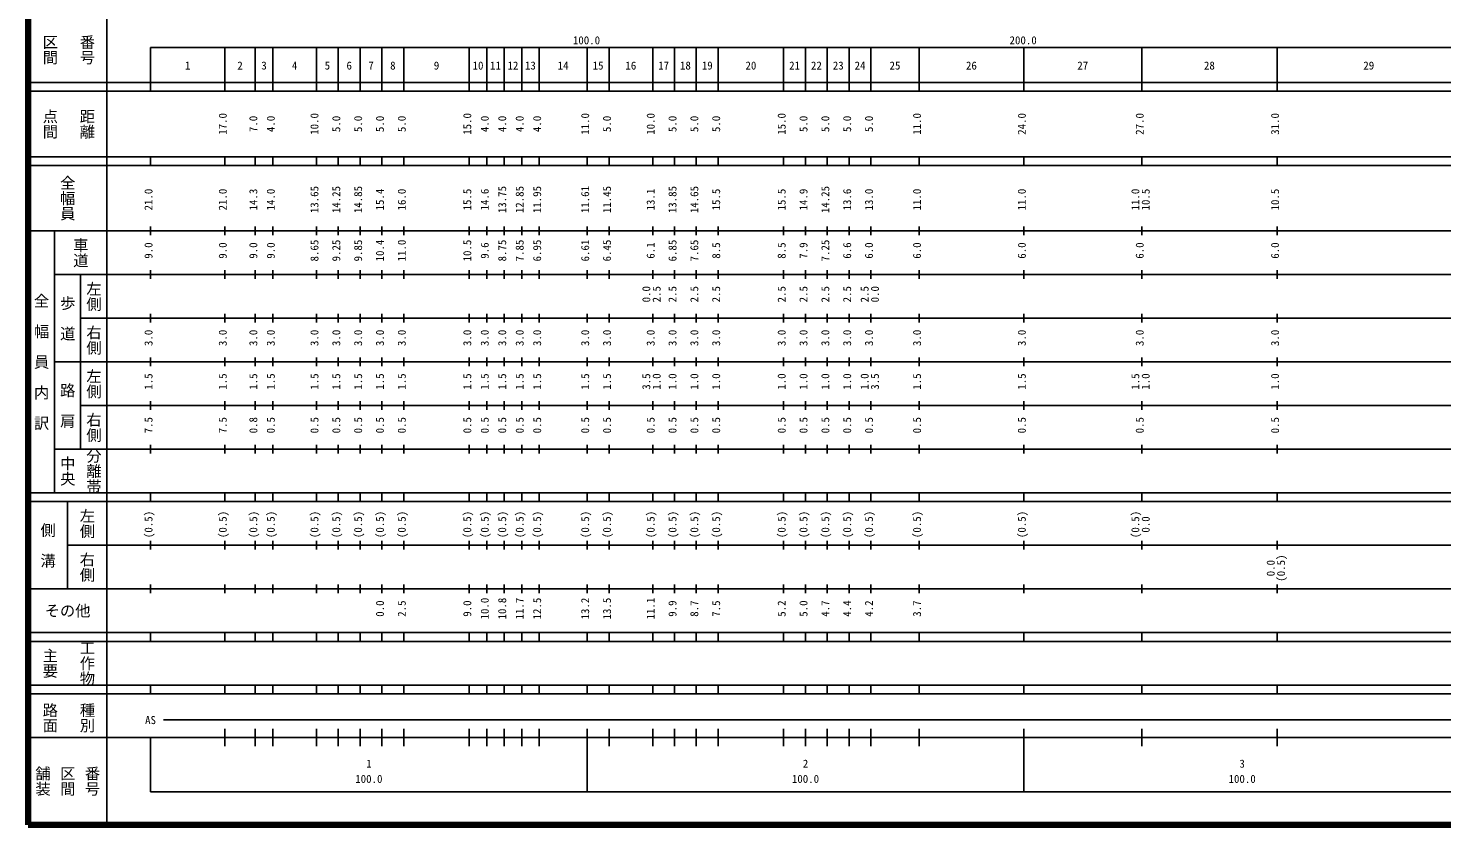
# Model space of a CAD drawing. Units: millimetres on the paper. Extents: x 40 to 680, y 20 to 380.
# Drawn here: x 40 to 363.7, y 20 to 202.4 of the extents above; entities that cross this region are included whole.
import ezdxf
from ezdxf.enums import TextEntityAlignment as Align

# ---------------------------------------------------------------- set-up
doc = ezdxf.new("R2010")
doc.units = ezdxf.units.MM
doc.layers.add('M-TTL', color=2, linetype='Continuous', lineweight=140)
doc.layers.add('M-TTL-BAND', color=7, linetype='Continuous', lineweight=25)
doc.styles.add('@ＭＳ ゴシック', font='')
doc.styles.add('ＭＳ ゴシック', font='')
doc.styles.get('@ＭＳ ゴシック').set_extended_font_data('@MS Gothic')
doc.styles.get('ＭＳ ゴシック').set_extended_font_data('MS Gothic')

msp = doc.modelspace()

# ---------------------------------------------------------------- linework, layer by layer
at = {"layer": 'M-TTL'}
for p, q in [((40, 380), (40, 20)), ((40, 20), (680, 20))]:
    msp.add_line(p, q, dxfattribs=at)
at = {"layer": 'M-TTL-BAND'}
for p, q in [((58, 370), (58, 20)), ((68, 198), (579, 198)), ((68, 198), (68, 188)), ((85, 188), (85, 198)), ((92, 188), (92, 198)), ((96, 188), (96, 198)), ((106, 188), (106, 198)), ((111, 188), (111, 198)), ((116, 188), (116, 198)), ((121, 188), (121, 198)), ((126, 188), (126, 198)), ((141, 188), (141, 198)), ((145, 188), (145, 198)), ((149, 188), (149, 198)), ((153, 188), (153, 198)), ((157, 188), (157, 198)), ((168, 188), (168, 198)), ((173, 188), (173, 198)), ((183, 188), (183, 198)), ((188, 188), (188, 198)), ((193, 188), (193, 198)), ((198, 188), (198, 198)), ((213, 188), (213, 198)), ((218, 188), (218, 198)), ((223, 188), (223, 198)), ((228, 188), (228, 198)), ((233, 188), (233, 198)), ((244, 188), (244, 198)), ((268, 188), (268, 198)), ((295, 188), (295, 198)), ((326, 188), (326, 198)), ((40, 190), (579, 190)), ((40, 188), (579, 188)), ((40, 173), (579, 173)), ((68, 171), (68, 173)), ((85, 171), (85, 173)), ((92, 171), (92, 173)), ((96, 171), (96, 173)), ((106, 171), (106, 173)), ((111, 171), (111, 173)), ((116, 171), (116, 173)), ((121, 171), (121, 173)), ((126, 171), (126, 173)), ((141, 171), (141, 173)), ((145, 171), (145, 173)), ((149, 171), (149, 173)), ((153, 171), (153, 173)), ((157, 171), (157, 173)), ((168, 171), (168, 173)), ((173, 171), (173, 173)), ((183, 171), (183, 173)), ((188, 171), (188, 173)), ((193, 171), (193, 173)), ((198, 171), (198, 173)), ((213, 171), (213, 173)), ((218, 171), (218, 173)), ((223, 171), (223, 173)), ((228, 171), (228, 173)), ((233, 171), (233, 173)), ((244, 171), (244, 173)), ((268, 171), (268, 173)), ((295, 171), (295, 173)), ((326, 171), (326, 173)), ((40, 171), (579, 171)), ((40, 156), (579, 156)), ((46, 96), (46, 156)), ((68, 155), (68, 157)), ((85, 155), (85, 157)), ((92, 155), (92, 157)), ((96, 155), (96, 157)), ((106, 155), (106, 157)), ((111, 155), (111, 157)), ((116, 155), (116, 157)), ((121, 155), (121, 157)), ((126, 155), (126, 157)), ((141, 155), (141, 157)), ((145, 155), (145, 157)), ((149, 155), (149, 157)), ((153, 155), (153, 157)), ((157, 155), (157, 157)), ((168, 155), (168, 157)), ((173, 155), (173, 157)), ((183, 155), (183, 157)), ((188, 155), (188, 157)), ((193, 155), (193, 157)), ((198, 155), (198, 157)), ((213, 155), (213, 157)), ((218, 155), (218, 157)), ((223, 155), (223, 157)), ((228, 155), (228, 157)), ((233, 155), (233, 157)), ((244, 155), (244, 157)), ((268, 155), (268, 157)), ((295, 155), (295, 157)), ((326, 155), (326, 157)), ((46, 146), (579, 146)), ((52, 146), (52, 106)), ((68, 145), (68, 147)), ((85, 145), (85, 147)), ((92, 145), (92, 147)), ((96, 145), (96, 147)), ((106, 145), (106, 147)), ((111, 145), (111, 147)), ((116, 145), (116, 147)), ((121, 145), (121, 147)), ((126, 145), (126, 147)), ((141, 145), (141, 147)), ((145, 145), (145, 147)), ((149, 145), (149, 147)), ((153, 145), (153, 147)), ((157, 145), (157, 147)), ((168, 145), (168, 147)), ((173, 145), (173, 147)), ((183, 145), (183, 147)), ((188, 145), (188, 147)), ((193, 145), (193, 147)), ((198, 145), (198, 147)), ((213, 145), (213, 147)), ((218, 145), (218, 147)), ((223, 145), (223, 147)), ((228, 145), (228, 147)), ((233, 145), (233, 147)), ((244, 145), (244, 147)), ((268, 145), (268, 147)), ((295, 145), (295, 147)), ((326, 145), (326, 147)), ((52, 136), (579, 136)), ((68, 135), (68, 137)), ((85, 135), (85, 137)), ((92, 135), (92, 137)), ((96, 135), (96, 137)), ((106, 135), (106, 137)), ((111, 135), (111, 137)), ((116, 135), (116, 137)), ((121, 135), (121, 137)), ((126, 135), (126, 137)), ((141, 135), (141, 137)), ((145, 135), (145, 137)), ((149, 135), (149, 137)), ((153, 135), (153, 137)), ((157, 135), (157, 137)), ((168, 135), (168, 137)), ((173, 135), (173, 137)), ((183, 135), (183, 137)), ((188, 135), (188, 137)), ((193, 135), (193, 137)), ((198, 135), (198, 137)), ((213, 135), (213, 137)), ((218, 135), (218, 137)), ((223, 135), (223, 137)), ((228, 135), (228, 137)), ((233, 135), (233, 137)), ((244, 135), (244, 137)), ((268, 135), (268, 137)), ((295, 135), (295, 137)), ((326, 135), (326, 137)), ((68, 125), (68, 127)), ((85, 125), (85, 127)), ((92, 125), (92, 127)), ((96, 125), (96, 127)), ((106, 125), (106, 127)), ((111, 125), (111, 127)), ((116, 125), (116, 127)), ((121, 125), (121, 127)), ((126, 125), (126, 127)), ((141, 125), (141, 127)), ((145, 125), (145, 127)), ((149, 125), (149, 127)), ((153, 125), (153, 127)), ((157, 125), (157, 127)), ((168, 125), (168, 127)), ((173, 125), (173, 127)), ((183, 125), (183, 127)), ((188, 125), (188, 127)), ((193, 125), (193, 127)), ((198, 125), (198, 127)), ((213, 125), (213, 127)), ((218, 125), (218, 127)), ((223, 125), (223, 127)), ((228, 125), (228, 127)), ((233, 125), (233, 127)), ((244, 125), (244, 127)), ((268, 125), (268, 127)), ((295, 125), (295, 127)), ((326, 125), (326, 127)), ((46, 126), (579, 126)), ((68, 115), (68, 117)), ((85, 115), (85, 117)), ((92, 115), (92, 117)), ((96, 115), (96, 117)), ((106, 115), (106, 117)), ((111, 115), (111, 117)), ((116, 115), (116, 117)), ((121, 115), (121, 117)), ((126, 115), (126, 117)), ((141, 115), (141, 117)), ((145, 115), (145, 117)), ((149, 115), (149, 117)), ((153, 115), (153, 117)), ((157, 115), (157, 117)), ((168, 115), (168, 117)), ((173, 115), (173, 117)), ((183, 115), (183, 117)), ((188, 115), (188, 117)), ((193, 115), (193, 117)), ((198, 115), (198, 117)), ((213, 115), (213, 117)), ((218, 115), (218, 117)), ((223, 115), (223, 117)), ((228, 115), (228, 117)), ((233, 115), (233, 117)), ((244, 115), (244, 117)), ((268, 115), (268, 117)), ((295, 115), (295, 117)), ((326, 115), (326, 117)), ((52, 116), (579, 116)), ((68, 105), (68, 107)), ((85, 105), (85, 107)), ((92, 105), (92, 107)), ((96, 105), (96, 107)), ((106, 105), (106, 107)), ((111, 105), (111, 107)), ((116, 105), (116, 107)), ((121, 105), (121, 107)), ((126, 105), (126, 107)), ((141, 105), (141, 107)), ((145, 105), (145, 107)), ((149, 105), (149, 107)), ((153, 105), (153, 107)), ((157, 105), (157, 107)), ((168, 105), (168, 107)), ((173, 105), (173, 107)), ((183, 105), (183, 107)), ((188, 105), (188, 107)), ((193, 105), (193, 107)), ((198, 105), (198, 107)), ((213, 105), (213, 107)), ((218, 105), (218, 107)), ((223, 105), (223, 107)), ((228, 105), (228, 107)), ((233, 105), (233, 107)), ((244, 105), (244, 107)), ((268, 105), (268, 107)), ((295, 105), (295, 107)), ((326, 105), (326, 107)), ((46, 106), (579, 106)), ((40, 96), (579, 96)), ((40, 94), (579, 94)), ((49, 94), (49, 74)), ((68, 94), (68, 96)), ((85, 94), (85, 96)), ((92, 94), (92, 96)), ((96, 94), (96, 96)), ((106, 94), (106, 96)), ((111, 94), (111, 96)), ((116, 94), (116, 96)), ((121, 94), (121, 96)), ((126, 94), (126, 96)), ((141, 94), (141, 96)), ((145, 94), (145, 96)), ((149, 94), (149, 96)), ((153, 94), (153, 96)), ((157, 94), (157, 96)), ((168, 94), (168, 96)), ((173, 94), (173, 96)), ((183, 94), (183, 96)), ((188, 94), (188, 96)), ((193, 94), (193, 96)), ((198, 94), (198, 96)), ((213, 94), (213, 96)), ((218, 94), (218, 96)), ((223, 94), (223, 96)), ((228, 94), (228, 96)), ((233, 94), (233, 96)), ((244, 94), (244, 96)), ((268, 94), (268, 96)), ((295, 94), (295, 96)), ((326, 94), (326, 96)), ((68, 83), (68, 85)), ((85, 83), (85, 85)), ((92, 83), (92, 85)), ((96, 83), (96, 85)), ((106, 83), (106, 85)), ((111, 83), (111, 85)), ((116, 83), (116, 85)), ((121, 83), (121, 85)), ((126, 83), (126, 85)), ((141, 83), (141, 85)), ((145, 83), (145, 85)), ((149, 83), (149, 85)), ((153, 83), (153, 85)), ((157, 83), (157, 85)), ((168, 83), (168, 85)), ((173, 83), (173, 85)), ((183, 83), (183, 85)), ((188, 83), (188, 85)), ((193, 83), (193, 85)), ((198, 83), (198, 85)), ((213, 83), (213, 85)), ((218, 83), (218, 85)), ((223, 83), (223, 85)), ((228, 83), (228, 85)), ((233, 83), (233, 85)), ((244, 83), (244, 85)), ((268, 83), (268, 85)), ((295, 83), (295, 85)), ((326, 83), (326, 85)), ((49, 84), (579, 84)), ((68, 73), (68, 75)), ((85, 73), (85, 75)), ((92, 73), (92, 75)), ((96, 73), (96, 75)), ((106, 73), (106, 75)), ((111, 73), (111, 75)), ((116, 73), (116, 75)), ((121, 73), (121, 75)), ((126, 73), (126, 75)), ((141, 73), (141, 75)), ((145, 73), (145, 75)), ((149, 73), (149, 75)), ((153, 73), (153, 75)), ((157, 73), (157, 75)), ((168, 73), (168, 75)), ((173, 73), (173, 75)), ((183, 73), (183, 75)), ((188, 73), (188, 75)), ((193, 73), (193, 75)), ((198, 73), (198, 75)), ((213, 73), (213, 75)), ((218, 73), (218, 75)), ((223, 73), (223, 75)), ((228, 73), (228, 75)), ((233, 73), (233, 75)), ((244, 73), (244, 75)), ((268, 73), (268, 75)), ((295, 73), (295, 75)), ((326, 73), (326, 75)), ((40, 74), (579, 74)), ((40, 64), (579, 64)), ((40, 62), (579, 62)), ((68, 62), (68, 64)), ((85, 62), (85, 64)), ((92, 62), (92, 64)), ((96, 62), (96, 64)), ((106, 62), (106, 64)), ((111, 62), (111, 64)), ((116, 62), (116, 64)), ((121, 62), (121, 64)), ((126, 62), (126, 64)), ((141, 62), (141, 64)), ((145, 62), (145, 64)), ((149, 62), (149, 64)), ((153, 62), (153, 64)), ((157, 62), (157, 64)), ((168, 62), (168, 64)), ((173, 62), (173, 64)), ((183, 62), (183, 64)), ((188, 62), (188, 64)), ((193, 62), (193, 64)), ((198, 62), (198, 64)), ((213, 62), (213, 64)), ((218, 62), (218, 64)), ((223, 62), (223, 64)), ((228, 62), (228, 64)), ((233, 62), (233, 64)), ((244, 62), (244, 64)), ((268, 62), (268, 64)), ((295, 62), (295, 64)), ((326, 62), (326, 64)), ((40, 52), (579, 52)), ((68, 50), (68, 52)), ((85, 50), (85, 52)), ((92, 50), (92, 52)), ((96, 50), (96, 52)), ((106, 50), (106, 52)), ((111, 50), (111, 52)), ((116, 50), (116, 52)), ((121, 50), (121, 52)), ((126, 50), (126, 52)), ((141, 50), (141, 52)), ((145, 50), (145, 52)), ((149, 50), (149, 52)), ((153, 50), (153, 52)), ((157, 50), (157, 52)), ((168, 50), (168, 52)), ((173, 50), (173, 52)), ((183, 50), (183, 52)), ((188, 50), (188, 52)), ((193, 50), (193, 52)), ((198, 50), (198, 52)), ((213, 50), (213, 52)), ((218, 50), (218, 52)), ((223, 50), (223, 52)), ((228, 50), (228, 52)), ((233, 50), (233, 52)), ((244, 50), (244, 52)), ((268, 50), (268, 52)), ((295, 50), (295, 52)), ((326, 50), (326, 52)), ((40, 50), (579, 50)), ((71, 44), (465, 44)), ((40, 40), (579, 40)), ((68, 40), (68, 27.5)), ((85, 38), (85, 42)), ((92, 38), (92, 42)), ((96, 38), (96, 42)), ((106, 38), (106, 42)), ((111, 38), (111, 42)), ((116, 38), (116, 42)), ((121, 38), (121, 42)), ((126, 38), (126, 42)), ((141, 38), (141, 42)), ((145, 38), (145, 42)), ((149, 38), (149, 42)), ((153, 38), (153, 42)), ((157, 38), (157, 42)), ((168, 27.5), (168, 42)), ((173, 38), (173, 42)), ((183, 38), (183, 42)), ((188, 38), (188, 42)), ((193, 38), (193, 42)), ((198, 38), (198, 42)), ((213, 38), (213, 42)), ((218, 38), (218, 42)), ((223, 38), (223, 42)), ((228, 38), (228, 42)), ((233, 38), (233, 42)), ((244, 38), (244, 42)), ((268, 27.5), (268, 42)), ((295, 38), (295, 42)), ((326, 38), (326, 42)), ((68, 27.5), (579, 27.5))]:
    msp.add_line(p, q, dxfattribs=at)

# ---------------------------------------------------------------- texts
at = {"layer": 'M-TTL-BAND', "style": '@ＭＳ ゴシック'}
for s, p in [('番号', (53.5, 197.5)), ('区間', (45, 197.5)), ('点間', (45, 180.5)), ('距離', (53.5, 180.5)), ('全幅員', (49, 163.5)), ('車道', (52, 151)), ('左側', (55, 141)), ('全\u3000幅\u3000員\u3000内\u3000訳', (43, 126)), ('歩\u3000道', (49, 136)), ('右側', (55, 131)), ('左側', (55, 121)), ('路\u3000肩', (49, 116)), ('右側', (55, 111)), ('中央', (49, 101)), ('分離帯', (55, 101)), ('左側', (53.5, 89)), ('側\u3000溝', (44.5, 84)), ('右側', (53.5, 79)), ('工作物', (53.5, 57)), ('主要', (45, 57)), ('路面', (45, 44.5)), ('種別', (53.5, 44.5)), ('舗装', (43.333, 30)), ('区間', (49, 30)), ('番号', (54.667, 30))]:
    msp.add_text(s, height=2.566, rotation=270, dxfattribs=at).set_placement(p, align=Align.MIDDLE_CENTER)
at = {"layer": 'M-TTL-BAND', "style": 'ＭＳ ゴシック'}
for s, p in [('100.0', (167.844, 198.195)), ('200.0', (267.844, 198.195)), ('1', (76.5, 192.405)), ('2', (88.5, 192.405)), ('3', (94, 192.405)), ('4', (101, 192.405)), ('5', (108.5, 192.405)), ('6', (113.5, 192.405)), ('7', (118.5, 192.405)), ('8', (123.5, 192.405)), ('9', (133.5, 192.405)), ('10', (143, 192.405)), ('11', (147, 192.405)), ('12', (151, 192.405)), ('13', (155, 192.405)), ('14', (162.5, 192.405)), ('15', (170.5, 192.405)), ('16', (178, 192.405)), ('17', (185.5, 192.405)), ('18', (190.5, 192.405)), ('19', (195.5, 192.405)), ('20', (205.5, 192.405)), ('21', (215.5, 192.405)), ('22', (220.5, 192.405)), ('23', (225.5, 192.405)), ('24', (230.5, 192.405)), ('25', (238.5, 192.405)), ('26', (256, 192.405)), ('27', (281.5, 192.405)), ('28', (310.5, 192.405)), ('29', (347, 192.405)), ('AS', (68, 42.5)), ('1', (118, 32.523)), ('2', (218, 32.523)), ('3', (318, 32.523)), ('100.0', (118, 29.033)), ('100.0', (218, 29.033)), ('100.0', (318, 29.033))]:
    msp.add_text(s, height=1.833, dxfattribs=at).set_placement(p, align=Align.BOTTOM_CENTER)
for s, p in [('17.0', (86, 180.5)), ('7.0', (93, 180.5)), ('4.0', (97, 180.5)), ('10.0', (107, 180.5)), ('5.0', (112, 180.5)), ('5.0', (117, 180.5)), ('5.0', (122, 180.5)), ('5.0', (127, 180.5)), ('15.0', (142, 180.5)), ('4.0', (146, 180.5)), ('4.0', (150, 180.5)), ('4.0', (154, 180.5)), ('4.0', (158, 180.5)), ('11.0', (169, 180.5)), ('5.0', (174, 180.5)), ('10.0', (184, 180.5)), ('5.0', (189, 180.5)), ('5.0', (194, 180.5)), ('5.0', (199, 180.5)), ('15.0', (214, 180.5)), ('5.0', (219, 180.5)), ('5.0', (224, 180.5)), ('5.0', (229, 180.5)), ('5.0', (234, 180.5)), ('11.0', (245, 180.5)), ('24.0', (269, 180.5)), ('27.0', (296, 180.5)), ('31.0', (327, 180.5)), ('21.0', (69, 163.174)), ('21.0', (86, 163.174)), ('14.3', (93, 163.174)), ('14.0', (97, 163.174)), ('13.65', (107, 163.174)), ('14.25', (112, 163.174)), ('14.85', (117, 163.174)), ('15.4', (122, 163.174)), ('16.0', (127, 163.174)), ('15.5', (142, 163.174)), ('14.6', (146, 163.174)), ('13.75', (150, 163.174)), ('12.85', (154, 163.174)), ('11.95', (158, 163.174)), ('11.61', (169, 163.174)), ('11.45', (174, 163.174)), ('13.1', (184, 163.174)), ('13.85', (189, 163.174)), ('14.65', (194, 163.174)), ('15.5', (199, 163.174)), ('15.5', (214, 163.174)), ('14.9', (219, 163.174)), ('14.25', (224, 163.174)), ('13.6', (229, 163.174)), ('13.0', (234, 163.174)), ('11.0', (245, 163.174)), ('11.0', (269, 163.174)), ('11.0', (295, 163.174)), ('10.5', (297.37, 163.174)), ('10.5', (327, 163.174)), ('9.0', (69, 151.5)), ('9.0', (86, 151.5)), ('9.0', (93, 151.5)), ('9.0', (97, 151.5)), ('8.65', (107, 151.5)), ('9.25', (112, 151.5)), ('9.85', (117, 151.5)), ('10.4', (122, 151.5)), ('11.0', (127, 151.5)), ('10.5', (142, 151.5)), ('9.6', (146, 151.5)), ('8.75', (150, 151.5)), ('7.85', (154, 151.5)), ('6.95', (158, 151.5)), ('6.61', (169, 151.5)), ('6.45', (174, 151.5)), ('6.1', (184, 151.5)), ('6.85', (189, 151.5)), ('7.65', (194, 151.5)), ('8.5', (199, 151.5)), ('8.5', (214, 151.5)), ('7.9', (219, 151.5)), ('7.25', (224, 151.5)), ('6.6', (229, 151.5)), ('6.0', (234, 151.5)), ('6.0', (245, 151.5)), ('6.0', (269, 151.5)), ('6.0', (296, 151.5)), ('6.0', (327, 151.5)), ('0.0', (183, 141.5)), ('2.5', (185.37, 141.5)), ('2.5', (189, 141.5)), ('2.5', (194, 141.5)), ('2.5', (199, 141.5)), ('2.5', (214, 141.5)), ('2.5', (219, 141.5)), ('2.5', (224, 141.5)), ('2.5', (229, 141.5)), ('2.5', (233, 141.5)), ('0.0', (235.37, 141.5)), ('3.0', (69, 131.5)), ('3.0', (86, 131.5)), ('3.0', (93, 131.5)), ('3.0', (97, 131.5)), ('3.0', (107, 131.5)), ('3.0', (112, 131.5)), ('3.0', (117, 131.5)), ('3.0', (122, 131.5)), ('3.0', (127, 131.5)), ('3.0', (142, 131.5)), ('3.0', (146, 131.5)), ('3.0', (150, 131.5)), ('3.0', (154, 131.5)), ('3.0', (158, 131.5)), ('3.0', (169, 131.5)), ('3.0', (174, 131.5)), ('3.0', (184, 131.5)), ('3.0', (189, 131.5)), ('3.0', (194, 131.5)), ('3.0', (199, 131.5)), ('3.0', (214, 131.5)), ('3.0', (219, 131.5)), ('3.0', (224, 131.5)), ('3.0', (229, 131.5)), ('3.0', (234, 131.5)), ('3.0', (245, 131.5)), ('3.0', (269, 131.5)), ('3.0', (296, 131.5)), ('3.0', (327, 131.5)), ('1.5', (69, 121.5)), ('1.5', (86, 121.5)), ('1.5', (93, 121.5)), ('1.5', (97, 121.5)), ('1.5', (107, 121.5)), ('1.5', (112, 121.5)), ('1.5', (117, 121.5)), ('1.5', (122, 121.5)), ('1.5', (127, 121.5)), ('1.5', (142, 121.5)), ('1.5', (146, 121.5)), ('1.5', (150, 121.5)), ('1.5', (154, 121.5)), ('1.5', (158, 121.5)), ('1.5', (169, 121.5)), ('1.5', (174, 121.5)), ('3.5', (183, 121.5)), ('1.0', (185.37, 121.5)), ('1.0', (189, 121.5)), ('1.0', (194, 121.5)), ('1.0', (199, 121.5)), ('1.0', (214, 121.5)), ('1.0', (219, 121.5)), ('1.0', (224, 121.5)), ('1.0', (229, 121.5)), ('1.0', (233, 121.5)), ('3.5', (235.37, 121.5)), ('1.5', (245, 121.5)), ('1.5', (269, 121.5)), ('1.5', (295, 121.5)), ('1.0', (297.37, 121.5)), ('1.0', (327, 121.5)), ('7.5', (69, 111.5)), ('7.5', (86, 111.5)), ('0.8', (93, 111.5)), ('0.5', (97, 111.5)), ('0.5', (107, 111.5)), ('0.5', (112, 111.5)), ('0.5', (117, 111.5)), ('0.5', (122, 111.5)), ('0.5', (127, 111.5)), ('0.5', (142, 111.5)), ('0.5', (146, 111.5)), ('0.5', (150, 111.5)), ('0.5', (154, 111.5)), ('0.5', (158, 111.5)), ('0.5', (169, 111.5)), ('0.5', (174, 111.5)), ('0.5', (184, 111.5)), ('0.5', (189, 111.5)), ('0.5', (194, 111.5)), ('0.5', (199, 111.5)), ('0.5', (214, 111.5)), ('0.5', (219, 111.5)), ('0.5', (224, 111.5)), ('0.5', (229, 111.5)), ('0.5', (234, 111.5)), ('0.5', (245, 111.5)), ('0.5', (269, 111.5)), ('0.5', (296, 111.5)), ('0.5', (327, 111.5)), ('(0.5)', (69, 88.764)), ('(0.5)', (86, 88.764)), ('(0.5)', (93, 88.764)), ('(0.5)', (97, 88.764)), ('(0.5)', (107, 88.764)), ('(0.5)', (112, 88.764)), ('(0.5)', (117, 88.764)), ('(0.5)', (122, 88.764)), ('(0.5)', (127, 88.764)), ('(0.5)', (142, 88.764)), ('(0.5)', (146, 88.764)), ('(0.5)', (150, 88.764)), ('(0.5)', (154, 88.764)), ('(0.5)', (158, 88.764)), ('(0.5)', (169, 88.764)), ('(0.5)', (174, 88.764)), ('(0.5)', (184, 88.764)), ('(0.5)', (189, 88.764)), ('(0.5)', (194, 88.764)), ('(0.5)', (199, 88.764)), ('(0.5)', (214, 88.764)), ('(0.5)', (219, 88.764)), ('(0.5)', (224, 88.764)), ('(0.5)', (229, 88.764)), ('(0.5)', (234, 88.764)), ('(0.5)', (245, 88.764)), ('(0.5)', (269, 88.764)), ('(0.5)', (295, 88.764)), ('0.0', (297.37, 88.764)), ('(0.5)', (328.37, 78.764)), ('0.0', (326, 78.764)), ('0.0', (122, 69.5)), ('2.5', (127, 69.5)), ('9.0', (142, 69.5)), ('10.0', (146, 69.5)), ('10.8', (150, 69.5)), ('11.7', (154, 69.5)), ('12.5', (158, 69.5)), ('13.2', (169, 69.5)), ('13.5', (174, 69.5)), ('11.1', (184, 69.5)), ('9.9', (189, 69.5)), ('8.7', (194, 69.5)), ('7.5', (199, 69.5)), ('5.2', (214, 69.5)), ('5.0', (219, 69.5)), ('4.7', (224, 69.5)), ('4.4', (229, 69.5)), ('4.2', (234, 69.5)), ('3.7', (245, 69.5))]:
    msp.add_text(s, height=1.833, rotation=90, dxfattribs=at).set_placement(p, align=Align.BOTTOM_CENTER)
msp.add_text('その他', height=2.566, dxfattribs=at).set_placement((49, 69), align=Align.MIDDLE_CENTER)

doc.saveas('drawing.dxf')
